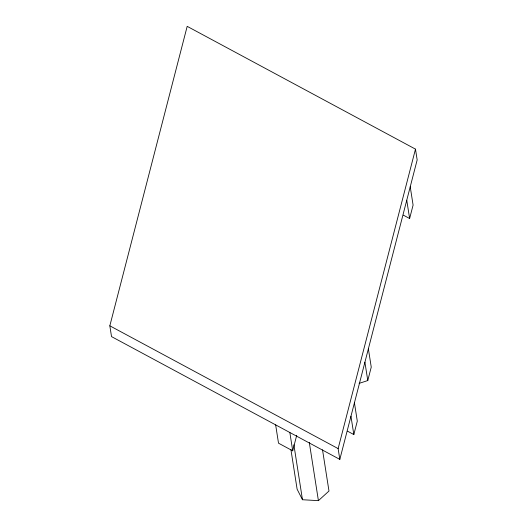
<?xml version="1.0" encoding="UTF-8"?>
<svg xmlns="http://www.w3.org/2000/svg" width="527" height="527" viewBox="0 0 527 527"><rect width="100%" height="100%" fill="white"/><g stroke="black" fill="none" stroke-linecap="round" stroke-linejoin="round"><path stroke-width="0.79" d="M109.833 325.818L187.184 26.35L415.48 149.134L417.167 159.918L339.816 459.386L111.52 336.601L109.833 325.818L338.13 448.602L339.816 459.386M275.647 424.874L278.513 443.181L292.709 450.816L296.714 435.315M338.13 448.602L415.48 149.134M347.583 431.198L353.828 434.558L357.299 421.126L354.427 402.812M359.104 383.392L367.78 380.547L371.245 367.115L368.38 348.808M403.379 215.161L409.624 218.521L413.096 205.089L410.23 186.782M290.917 449.584L297.116 489.201L302.478 499.734L318.413 500.65L328.98 491.032L322.517 449.801M406.758 200.214L409.624 218.521M364.908 362.24L367.78 380.547M350.962 416.244L353.828 434.558M309.296 442.443L318.413 500.65M293.875 444.755L302.478 499.734M289.843 432.502L292.709 450.816"/></g></svg>
